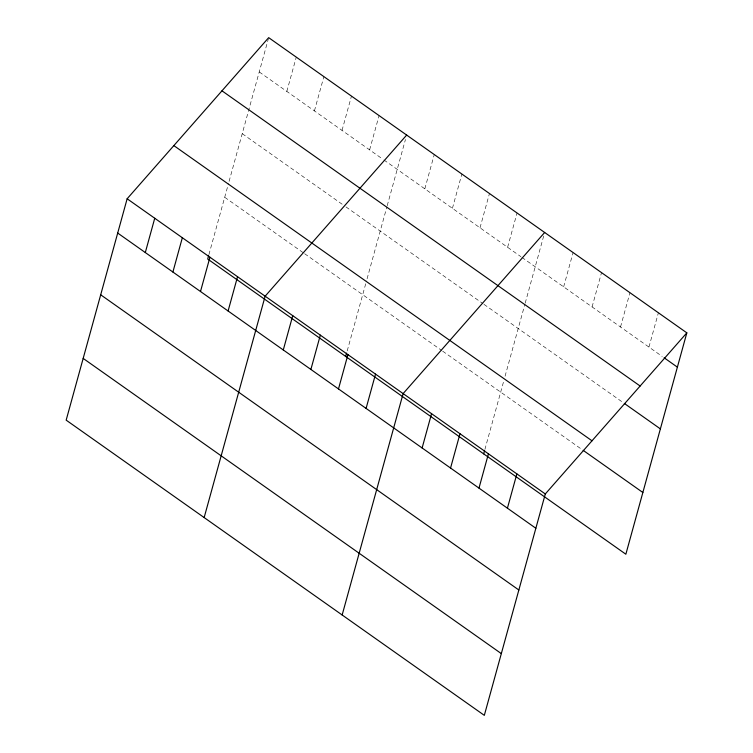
<?xml version="1.0" encoding="UTF-8"?>
<svg xmlns="http://www.w3.org/2000/svg" width="753" height="753" viewBox="0 0 753 753"><rect width="100%" height="100%" fill="white"/><g stroke="black" fill="none" stroke-linecap="round" stroke-linejoin="round"><path stroke-width="0.56" stroke-dasharray="3.77 2.82" d="M208.91 254.618L228.498 183.506M229.081 181.388L268.369 38.761M286.827 91.424L296.277 57.134M314.425 110.907L323.875 76.618M342.022 130.391L351.472 96.102M369.619 149.875L379.07 115.585M347.208 350.936L366.495 280.925M367.078 278.798L386.901 206.84M387.202 205.738L405.453 139.493M424.824 188.843L434.265 154.553M452.421 208.317L461.862 174.037M480.019 227.801L489.459 193.512M507.616 247.285L517.057 212.995M484.894 449.447L503.606 381.517M505.065 376.218L524.888 304.259M525.189 303.158L544.353 233.59M563.649 286.846L573.089 252.556M592.084 306.923L601.525 272.633M620.519 326.99L629.96 292.701M648.954 347.067L658.395 312.777M259.23 71.94L382.948 159.278M383.898 159.947L520.935 256.698M521.885 257.366L662.216 356.433M242.221 133.676L342.154 204.223M345.956 206.906L482.993 303.657M483.944 304.325L623.418 402.78M224.705 197.286L303.694 253.055M304.645 253.723L441.682 350.465M442.632 351.143L581.25 448.995"/><path stroke-width="1.13" d="M127.144 198.773L66.17 420.146L484.32 715.35L545.304 493.968L686.83 332.854L268.68 37.65L127.144 198.773L545.304 493.968M145.301 252.547L154.742 218.257M172.898 272.031L182.339 237.741M208.609 255.719L207.696 259.032L625.856 554.227L686.83 332.854M200.496 291.515L209.946 257.225M228.093 310.998L237.543 276.709M204.157 517.565L265.141 296.193L406.667 135.069M283.288 349.957L292.738 315.667M310.885 369.441L320.336 335.151M345.693 356.442L346.596 353.138M338.492 388.925L347.933 354.635M366.09 408.408L375.531 374.119M342.154 614.985L403.128 393.603L544.654 232.479M422.122 447.969L431.563 413.679M450.558 468.037L459.998 433.756M483.68 453.861L484.593 450.548M478.983 488.113L488.433 453.824M507.418 508.19L516.869 473.901M664.118 357.769L677.389 367.144M221.975 90.821L640.125 386.016M624.359 403.448L660.381 428.881M173.849 145.602L592.009 440.806M583.142 450.332L642.855 492.49M117.703 233.063L535.854 528.258M100.695 294.8L518.855 590.004M83.178 358.409L501.329 653.613"/></g></svg>
